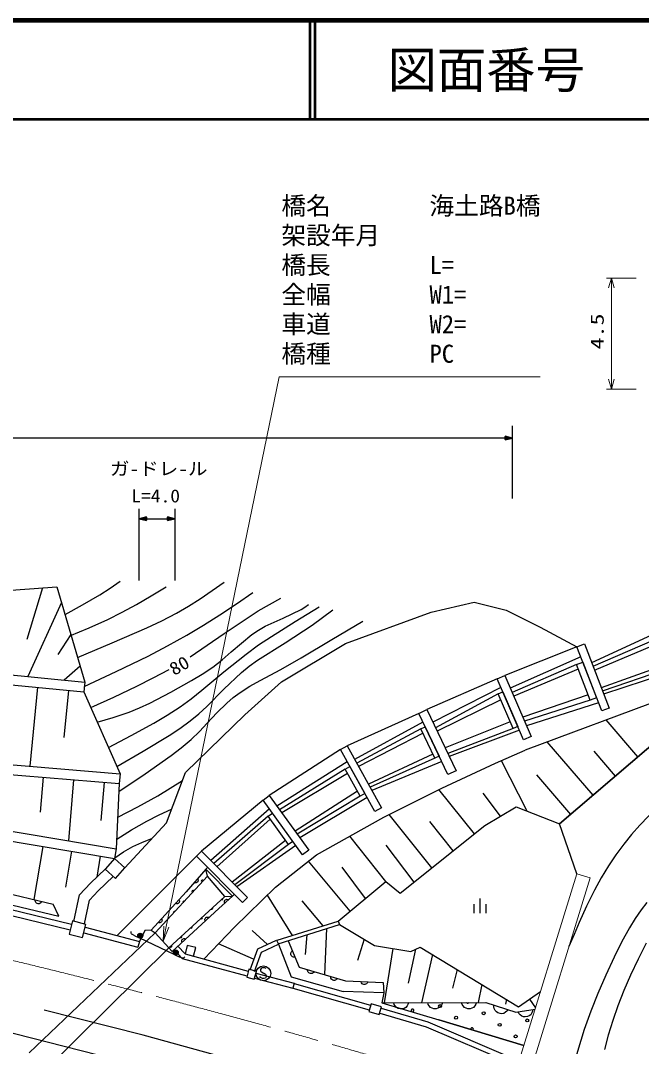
# Model space of a CAD drawing. Units: millimetres, scale not verified. Extents: x 40000 to 680000, y 20000 to 380000.
# Drawn here: x 479450 to 542346, y 276027 to 380000 of the extents above; entities that cross this region are included whole.
import ezdxf
from ezdxf.enums import TextEntityAlignment as Align

# ---------------------------------------------------------------- set-up
doc = ezdxf.new("R2010")
doc.units = ezdxf.units.MM
doc.header["$LTSCALE"] = 1000
doc.linetypes.add('CHAIN', pattern=[18.5, 12, -1.5, 3.5, -1.5])
doc.linetypes.add('USER1', pattern=[2.5, 1.875, -0.625])
for name, color, linetype, lineweight in [('M-BGD', 7, 'Continuous', 25), ('M-BMK', 2, 'CHAIN', 13), ('M-STR', 1, 'USER1', 13), ('M-STR-HTXT', 7, 'Continuous', 13), ('M-TTL', 2, 'Continuous', 140), ('M-TTL-LINE', 7, 'Continuous', 50)]:
    doc.layers.add(name, color=color, linetype=linetype, lineweight=lineweight)
doc.layers.add('M-TTL-TXT', color=7, linetype='Continuous')
doc.styles.add('ＭＳ ゴシック', font='')
doc.styles.get('ＭＳ ゴシック').set_extended_font_data('MS Gothic')

# ---------------------------------------------------------------- blocks, each defined once
blk = doc.blocks.new('BUHIN1')
at = {"color": 7, "linetype": 'Continuous', "lineweight": 25}
blk.add_lwpolyline([(-537, 6), (-560, -50), (-560, -112), (-540, -190), (-491, -295), (-426, -373), (-340, -424), (-245, -433), (-165, -400), (-116, -373), (-61, -314), (-45, -249), (-4, 222), (38, 291), (110, 358), (195, 389), (271, 395), (354, 376), (434, 285), (507, 129), (528, 56), (528, -23), (502, -101), (446, -185)], dxfattribs=at)
blk.add_circle((0, 0), 746, dxfattribs=at)
blk = doc.blocks.new('BUHIN2')
at = {"color": 7, "linetype": 'Continuous', "lineweight": 25}
blk.add_lwpolyline([(-238, 75), (-202, 124), (-159, 161), (-97, 200), (-36, 212), (26, 211), (100, 188), (150, 153), (194, 108), (224, 41), (238, -15), (238, -75)], dxfattribs=at)
blk = doc.blocks.new('BUHIN4')
at = {"color": 7, "linetype": 'Continuous', "lineweight": 25}
blk.add_lwpolyline([(231, -94), (191, -140), (145, -174), (80, -207), (18, -214), (-43, -208), (-115, -179), (-163, -140), (-202, -92), (-226, -22), (-236, 34), (-231, 94)], dxfattribs=at)
blk = doc.blocks.new('BUHIN11')
at = {"color": 7, "linetype": 'Continuous', "lineweight": 25}
blk.add_lwpolyline([(-318, 679), (-136, 698), (35, 679), (245, 619), (396, 508), (518, 370), (617, 160), (644, -22), (632, -210), (544, -412), (450, -555), (318, -679)], dxfattribs=at)
blk = doc.blocks.new('BUHIN24')
at = {"color": 7, "linetype": 'Continuous', "lineweight": 25}
for radius in [249, 220, 191, 161, 132, 97.5, 67.5, 38.8, 7.5]:
    blk.add_circle((-249, 2), radius, dxfattribs=at)
blk = doc.blocks.new('BUHIN47')
at = {"color": 7, "linetype": 'Continuous', "lineweight": 25}
for p, q in [((-680, -317), (680, 317)), ((-393, 479), (423, 859)), ((114, -609), (930, -228))]:
    blk.add_line(p, q, dxfattribs=at)
blk = doc.blocks.new('BUHIN50')
at = {"color": 7, "linetype": 'Continuous', "lineweight": 25}
for points in [[(0, 0), (147, -759), (487, -600)], [(65, -139), (416, -582), (178, -693)], [(97, -207), (379, -568), (192, -655)], [(129, -277), (341, -555), (205, -618)], [(161, -345), (304, -541), (219, -581)]]:
    blk.add_lwpolyline(points, close=True, dxfattribs=at)
for points in [[(32, -70), (453, -595), (165, -730), (33, -71)], [(250, -535), (193, -415), (267, -527), (233, -543), (193, -415)]]:
    blk.add_lwpolyline(points, dxfattribs=at)
blk = doc.blocks.new('BUHIN49')
at = {"color": 7, "linetype": 'Continuous', "lineweight": 25}
for points in [[(0, 0), (-147, 759), (-487, 600)], [(-65, 139), (-416, 582), (-178, 693)], [(-97, 207), (-379, 568), (-192, 655)], [(-129, 277), (-341, 555), (-205, 618)], [(-161, 345), (-304, 541), (-219, 581)]]:
    blk.add_lwpolyline(points, close=True, dxfattribs=at)
for points in [[(-32, 70), (-453, 595), (-165, 730), (-33, 71)], [(-250, 535), (-193, 415), (-267, 527), (-233, 543), (-193, 415)]]:
    blk.add_lwpolyline(points, dxfattribs=at)
blk = doc.blocks.new('BUHIN59')
at = {"color": 7, "linetype": 'Continuous', "lineweight": 25}
blk.add_lwpolyline([(-53, 346), (31, 330), (105, 299), (191, 245), (244, 175), (281, 98), (297, -10), (285, -95), (255, -177), (190, -256), (128, -308), (53, -346)], dxfattribs=at)
blk = doc.blocks.new('BUHIN61')
at = {"color": 7, "linetype": 'Continuous', "lineweight": 25}
blk.add_lwpolyline([(-72, 342), (12, 332), (88, 305), (177, 256), (234, 189), (275, 113), (297, 7), (290, -78), (265, -162), (204, -245), (146, -300), (72, -342)], dxfattribs=at)
blk = doc.blocks.new('open_arrow')
at = {"color": 0, "linetype": 'Continuous', "lineweight": -2}
blk.add_lwpolyline([(7.5, 1.25), (0, 0), (7.5, -1.25)], dxfattribs=at)

msp = doc.modelspace()

# ---------------------------------------------------------------- linework, layer by layer
at = {"layer": 'M-BGD'}
for p, q in [((529279, 331564), (529279, 338933)), ((529279, 337683), (230134, 337683)), ((491469, 323266), (491469, 330515)), ((495078, 330515), (495078, 323266)), ((491469, 329515), (495078, 329515)), ((456624, 320574), (483141, 322623)), ((481668, 322510), (480085, 317272)), ((483141, 322623), (485956, 312961)), ((483610, 321013), (480178, 313526)), ((521051, 320038), (525392, 321050)), ((525392, 321050), (528652, 320240)), ((528652, 320240), (532092, 318518)), ((512367, 316879), (521051, 320038)), ((532092, 318518), (535805, 316535)), ((537304, 314942), (545409, 318674)), ((484548, 317792), (483228, 315761)), ((537453, 314555), (545621, 318120)), ((537603, 314167), (545800, 317653)), ((505896, 312995), (512367, 316879)), ((535805, 316535), (528493, 313625)), ((535805, 316535), (536573, 316832)), ((538321, 310026), (535805, 316535)), ((536573, 316832), (539089, 310323)), ((454716, 316014), (485956, 312961)), ((536198, 315517), (529048, 312346)), ((538281, 312413), (546654, 315425)), ((454575, 315023), (485859, 311966)), ((485487, 314572), (483860, 313166)), ((535755, 314728), (529241, 311901)), ((535937, 314258), (529403, 311528)), ((535755, 314728), (536406, 314980)), ((537153, 311113), (535755, 314728)), ((536406, 314980), (537804, 311364)), ((538410, 312080), (546838, 314944)), ((538529, 311771), (546998, 314525)), ((485956, 312961), (485859, 311966)), ((502165, 309652), (505896, 312995)), ((527722, 313290), (520598, 310162)), ((527722, 313290), (528493, 313625)), ((530399, 307117), (527722, 313290)), ((528493, 313625), (531171, 307452)), ((481166, 312425), (480385, 304433)), ((484295, 312119), (483828, 307348)), ((485859, 311966), (489538, 303658)), ((528113, 312390), (521201, 308902)), ((527826, 311773), (528292, 311975)), ((528292, 311975), (529820, 308452)), ((547778, 312491), (530575, 306059)), ((527826, 311773), (521476, 308326)), ((528094, 311153), (521641, 307983)), ((529353, 308250), (527826, 311773)), ((536941, 311660), (530322, 309408)), ((537153, 311113), (530504, 308988)), ((534052, 298577), (548391, 310890)), ((548391, 310890), (534052, 298577)), ((537804, 311364), (537153, 311113)), ((519788, 309774), (520598, 310162)), ((520598, 310162), (523560, 303972)), ((537999, 310860), (530706, 308522)), ((539089, 310323), (538321, 310026)), ((496154, 303776), (502165, 309652)), ((519788, 309774), (512535, 306482)), ((520213, 308885), (513287, 305126)), ((522749, 303584), (519788, 309774)), ((529055, 308937), (522453, 306284)), ((541977, 305382), (538766, 309122)), ((520009, 308202), (513503, 304737)), ((520217, 307766), (513696, 304389)), ((520009, 308202), (520441, 308409)), ((521425, 305241), (520009, 308202)), ((520441, 308409), (521858, 305448)), ((529353, 308250), (522725, 305716)), ((529977, 308092), (522867, 305421)), ((529820, 308452), (529353, 308250)), ((531171, 307452), (530399, 307117)), ((537449, 301494), (532810, 306895)), ((431040, 305885), (489148, 296053)), ((511860, 306108), (504648, 301463)), ((511860, 306108), (512535, 306482)), ((515330, 299854), (511860, 306108)), ((512535, 306482), (516005, 300228)), ((527572, 304724), (530575, 306059)), ((539713, 303438), (537551, 305956)), ((430889, 304897), (488981, 295067)), ((467984, 305483), (489538, 303658)), ((512548, 304869), (505425, 300384)), ((521224, 305662), (514681, 302614)), ((521425, 305241), (514849, 302311)), ((522117, 304907), (515048, 301952)), ((521858, 305448), (521425, 305241)), ((522125, 302203), (527572, 304724)), ((530758, 299877), (528169, 304990)), ((467846, 304491), (489453, 302662)), ((489538, 303658), (489453, 302662)), ((494235, 298678), (496154, 303776)), ((512344, 304123), (505686, 300022)), ((512581, 303696), (505910, 299712)), ((512344, 304123), (512816, 304385)), ((513854, 301402), (512344, 304123)), ((512816, 304385), (514326, 301664)), ((523560, 303972), (522749, 303584)), ((481736, 303315), (481435, 299761)), ((484823, 303054), (484300, 296874)), ((487910, 302792), (487583, 298930)), ((489453, 302662), (489148, 296053)), ((535185, 299549), (531732, 303570)), ((513578, 301900), (507256, 297843)), ((514326, 301664), (513854, 301402)), ((516264, 299256), (522125, 302203)), ((525418, 297573), (521828, 302054)), ((528076, 299372), (526319, 301687)), ((504012, 301004), (497790, 295804)), ((504012, 301004), (504648, 301463)), ((508015, 295448), (504012, 301004)), ((504648, 301463), (508651, 295906)), ((513854, 301402), (507484, 297527)), ((514549, 301262), (507736, 297178)), ((504658, 300108), (498715, 294871)), ((504527, 299363), (504967, 299680)), ((516005, 300228), (515330, 299854)), ((521119, 294130), (516799, 299525)), ((526492, 298433), (529660, 300310)), ((529660, 300310), (534052, 298577)), ((490023, 294116), (494235, 298678)), ((504527, 299363), (499015, 294568)), ((504752, 299050), (499343, 294237)), ((506591, 296498), (504527, 299363)), ((509437, 295453), (516264, 299256)), ((517896, 291548), (526492, 298433)), ((523269, 295851), (520895, 298814)), ((535794, 293524), (534052, 298577)), ((506288, 296918), (500876, 292690)), ((506591, 296498), (501145, 292419)), ((507322, 296410), (501364, 292198)), ((507031, 296815), (506591, 296498)), ((516456, 292743), (512818, 297337)), ((519312, 292682), (516499, 296418)), ((481720, 296296), (480809, 290915)), ((484624, 295804), (484007, 292156)), ((487529, 295313), (487171, 293200)), ((489148, 296053), (488981, 295067)), ((497286, 295305), (489230, 287269)), ((497286, 295305), (497790, 295804)), ((501922, 290627), (497286, 295305)), ((497790, 295804), (502426, 291126)), ((505289, 292169), (509437, 295453)), ((508651, 295906), (508015, 295448)), ((488981, 295067), (488014, 294007)), ((488981, 295067), (488054, 294047)), ((490023, 294116), (488981, 295067)), ((512839, 289737), (508623, 294809)), ((486552, 292567), (488054, 294047)), ((487324, 291784), (488826, 293263)), ((488014, 294007), (489056, 293056)), ((489056, 293056), (490023, 294116)), ((493079, 287528), (498377, 293274)), ((498222, 293981), (496212, 291684)), ((498221, 294002), (498402, 294179)), ((500924, 291246), (498221, 294002)), ((498377, 293274), (498222, 293981)), ((500151, 291219), (498377, 293274)), ((514380, 291017), (512029, 294194)), ((474393, 292461), (482759, 290445)), ((485419, 291392), (486552, 292567)), ((501125, 288128), (505289, 292169)), ((511634, 288735), (516456, 292743)), ((516456, 292743), (517896, 291548)), ((474946, 291233), (483313, 289218)), ((484849, 288700), (485419, 291392)), ((486430, 290855), (487324, 291784)), ((496212, 291684), (492677, 287821)), ((494459, 286012), (500151, 291219)), ((500920, 291257), (499525, 290008)), ((500151, 291219), (500920, 291257)), ((501104, 291423), (500924, 291246)), ((502426, 291126), (501922, 290627)), ((506996, 287275), (504469, 291373)), ((476745, 290345), (484628, 288435)), ((483313, 289218), (482759, 290445)), ((485925, 288472), (486430, 290855)), ((510088, 288248), (507969, 290800)), ((476604, 289762), (484486, 287852)), ((499525, 290008), (494819, 285650)), ((484730, 288746), (484392, 287410)), ((486076, 288405), (484730, 288746)), ((485737, 287069), (486076, 288405)), ((486011, 288113), (491500, 286673)), ((498030, 284892), (501125, 288128)), ((505450, 286789), (511634, 288735)), ((505561, 286436), (511745, 288382)), ((511634, 288735), (511745, 288382)), ((511745, 288382), (515320, 286251)), ((480335, 275380), (493079, 287528)), ((484392, 287410), (485737, 287069)), ((485859, 287533), (491348, 286093)), ((491018, 287252), (491469, 287037)), ((495078, 285326), (491469, 287037)), ((491500, 286673), (492108, 287861)), ((492108, 287861), (492677, 287821)), ((492677, 287821), (493079, 287528)), ((494459, 286012), (493079, 287528)), ((504476, 286351), (502902, 287783)), ((508459, 287348), (508285, 285361)), ((510445, 287973), (510223, 283307)), ((494459, 286012), (481836, 273527)), ((491500, 286673), (491348, 286093)), ((494819, 285650), (494459, 286012)), ((495371, 286183), (496113, 285412)), ((496344, 286265), (496122, 285405)), ((497207, 286043), (496344, 286265)), ((496985, 285182), (497207, 286043)), ((503047, 284882), (499513, 286444)), ((503502, 285913), (505383, 286813)), ((503868, 285578), (505582, 286398)), ((505383, 286813), (505582, 286398)), ((505582, 286398), (506877, 283078)), ((506546, 286746), (507688, 284049)), ((514245, 286892), (513592, 284751)), ((515320, 286251), (518997, 285667)), ((517158, 285959), (516285, 280464)), ((518997, 285667), (519926, 286085)), ((519926, 286085), (529907, 280061)), ((494996, 285823), (495839, 284948)), ((495078, 285326), (495530, 285112)), ((495839, 284948), (502380, 283173)), ((496113, 285412), (502516, 283675)), ((496122, 285405), (496985, 285182)), ((502702, 283786), (503502, 285913)), ((503133, 283624), (503868, 285578)), ((519462, 285876), (518698, 282459)), ((521174, 285332), (520075, 280467)), ((502591, 283851), (502371, 283061)), ((503348, 283640), (502591, 283851)), ((507688, 284049), (512373, 282677)), ((502371, 283061), (503128, 282850)), ((503128, 282850), (503348, 283640)), ((503165, 282955), (507018, 281928)), ((503299, 283457), (507152, 282431)), ((506877, 283078), (512131, 281597)), ((523669, 283826), (523190, 281920)), ((507152, 282431), (507018, 281928)), ((507018, 281928), (514759, 279733)), ((507154, 282409), (514895, 280214)), ((512373, 282677), (516189, 282525)), ((516189, 282525), (516252, 281476)), ((526164, 282320), (525801, 280472)), ((516252, 281476), (512131, 281597)), ((516252, 281476), (516043, 280464)), ((528659, 280814), (528569, 280307)), ((529907, 280061), (532117, 281582)), ((531012, 280821), (531608, 279955)), ((491856, 277185), (481851, 279691)), ((514963, 280360), (514737, 279582)), ((516000, 280060), (514963, 280360)), ((515775, 279282), (516000, 280060)), ((515978, 279911), (520712, 278511)), ((516043, 280464), (526598, 280473)), ((516043, 280464), (521827, 278720)), ((516285, 280464), (526598, 280473)), ((526598, 280473), (529630, 279498)), ((526598, 280473), (529630, 279498)), ((529630, 279498), (531562, 279809)), ((529630, 279498), (531562, 279809)), ((514737, 279582), (515775, 279282)), ((515831, 279412), (520535, 278020)), ((530428, 276116), (521827, 278720)), ((521827, 278720), (530428, 276116)), ((475825, 278099), (487318, 275179)), ((520535, 278020), (529075, 274368)), ((520712, 278511), (529279, 274846)), ((503000, 274112), (491856, 277185))]:
    msp.add_line(p, q, dxfattribs=at)
for points in [[(483959, 319811), (485728, 320781), (487466, 321802), (488515, 322480), (489551, 323179)], [(484460, 317658), (486394, 318451), (488309, 319301), (489755, 320025), (491184, 320808), (492697, 321689), (494208, 322597)], [(485228, 315457), (488741, 316920), (492248, 318446), (493764, 319171), (495251, 319949), (496460, 320646), (497648, 321402), (498869, 322237), (500077, 323094)], [(485909, 312492), (489148, 314012), (492371, 315591), (494349, 316623), (496306, 317712), (497987, 318716), (499645, 319778), (501314, 320899), (502979, 322045)], [(496636, 315514), (500064, 317867), (503521, 320168), (504665, 320819), (505832, 321452)], [(487215, 308901), (488837, 309382), (490445, 309923), (491508, 310350), (492557, 310835), (494675, 311940), (496778, 313105), (497864, 313763), (498916, 314471), (499870, 315219), (500790, 316017), (501820, 316916), (502880, 317762), (503542, 318216), (504235, 318619), (506057, 319439), (507862, 320318), (508246, 320564), (508632, 320828)], [(488353, 306332), (490673, 307543), (492969, 308809), (494301, 309606), (495607, 310459), (496726, 311264), (497814, 312122), (500041, 313978), (502316, 315796), (503565, 316714), (504855, 317587), (507275, 319086), (509693, 320591)], [(489206, 304405), (491871, 305942), (494522, 307540), (495596, 308256), (496641, 309025), (497495, 309730), (498311, 310480), (500048, 312227), (501821, 313924), (502621, 314578), (503459, 315185), (506245, 316937), (508998, 318740), (510047, 319504), (511086, 320281)], [(489416, 301870), (492073, 303664), (494701, 305511), (495732, 306303), (496725, 307140), (497567, 307937), (498369, 308779), (499335, 309823), (500344, 310825), (501001, 311382), (501704, 311899), (502685, 312528), (503713, 313115), (505811, 314232), (507879, 315400), (510983, 317264), (514112, 319115)], [(486565, 310370), (488909, 311422), (491226, 312528), (492878, 313376), (494518, 314246)], [(551640, 306648), (550322, 305438), (548965, 304272), (546443, 302265), (543957, 300208), (543042, 299361), (542169, 298469), (541334, 297526), (540543, 296541), (539756, 295464), (539013, 294342), (538278, 293122), (537598, 291873), (536792, 290242), (536036, 288576), (535516, 287373), (535000, 286158)], [(489296, 299279), (491339, 300330), (493351, 301433), (494609, 302189), (495851, 302973)], [(489192, 297044), (490705, 297979), (492255, 298866), (493494, 299487), (494756, 300067)], [(488993, 295143), (489893, 295737), (490829, 296283), (491722, 296695), (492643, 297054), (492708, 297078), (492783, 297106)], [(497381, 293021), (497412, 292968), (497429, 292913), (497439, 292841), (497425, 292780), (497400, 292724), (497348, 292666), (497297, 292633), (497238, 292612), (497164, 292611), (497108, 292621), (497052, 292645)], [(500136, 290555), (500113, 290611), (500102, 290668), (500101, 290740), (500122, 290800), (500154, 290852), (500212, 290903), (500267, 290930), (500328, 290944), (500401, 290936), (500456, 290919), (500509, 290889)], [(542899, 290618), (542328, 289890), (541710, 288992), (541139, 288057), (540340, 286582), (539592, 285072), (538735, 283247), (537933, 281396), (537214, 279589), (536551, 277759), (535425, 274060)], [(491018, 287252), (490792, 287359), (490749, 287385), (490713, 287415), (490683, 287457), (490662, 287500), (490651, 287551), (490647, 287600), (490658, 287652), (490673, 287692)], [(542834, 286481), (542005, 284879), (541228, 283246), (540559, 281705), (539948, 280145), (539429, 278663), (538969, 277164), (538588, 275725)], [(496089, 285123), (496065, 285084), (496029, 285044), (495983, 285010), (495943, 284993), (495893, 284981), (495841, 284981), (495797, 284989), (495756, 285005), (495530, 285112)], [(507254, 285075), (507169, 285069), (507089, 285081), (506993, 285113), (506924, 285167), (506869, 285233), (506827, 285333), (506817, 285419), (506826, 285506), (506870, 285599), (506917, 285664), (506981, 285720)], [(514631, 282587), (514599, 282507), (514555, 282441), (514485, 282367), (514407, 282328), (514323, 282307), (514215, 282311), (514134, 282339), (514059, 282384), (513993, 282463), (513954, 282533), (513931, 282615)], [(528828, 279756), (528719, 279610), (528588, 279498), (528402, 279385), (528217, 279350), (528034, 279354), (527812, 279425), (527660, 279529), (527531, 279665), (527442, 279867), (527401, 280034), (527400, 280215)], [(531337, 279772), (531305, 279593), (531239, 279434), (531125, 279248), (530976, 279133), (530810, 279054), (530581, 279017), (530398, 279041), (530221, 279103), (530051, 279243), (529939, 279373), (529856, 279535)]]:
    msp.add_lwpolyline(points, dxfattribs=at)
for centre in [(521949, 280117), (523569, 278945), (526362, 279393), (530775, 278670), (527983, 278221), (529603, 277049)]:
    msp.add_circle(centre, 149, dxfattribs=at)
for centre, radius, start, end in [((497848, 292796), 99.5, 7.22436, 267.4307), ((496916, 291732), 99.5, 31.44729, 243.20777), ((495985, 290667), 99.5, 52.88884, 221.76622), ((499854, 290996), 99.5, 242.47022, 22.44793), ((495054, 289603), 99.5, 75.19638, 199.45868), ((497779, 289074), 99.5, 232.30775, 32.61041), ((498816, 290035), 99.5, 237.32895, 27.5892), ((494123, 288538), 99.5, 104.25576, 170.39929), ((496741, 288113), 99.5, 227.36203, 37.55613), ((495704, 287152), 99.5, 222.45277, 42.46538), ((494666, 286191), 99.5, 217.54347, 47.37468), ((519156, 279669), 149, 298.76502, 206.27303), ((524741, 280566), 149, 219.19831, 320.89169), ((525190, 277773), 149, 315.86611, 190.45604)]:
    msp.add_arc(centre, radius, start, end, dxfattribs=at)
at = {"layer": 'M-BMK'}
msp.add_arc((291253, -492997), 800000, 70.54585, 77.63579, dxfattribs=at)
at = {"layer": 'M-STR', "linetype": 'Continuous'}
for p, q in [((535794, 293524), (525000, 258465)), ((537143, 293111), (535794, 293524)), ((537143, 293111), (526348, 258050))]:
    msp.add_line(p, q, dxfattribs=at)
at = {"layer": 'M-STR-HTXT'}
for p, q in [((538819, 353903), (541794, 353903)), ((539294, 353903), (539294, 342653)), ((541794, 342653), (538819, 342653))]:
    msp.add_line(p, q, dxfattribs=at)
for points in [[(539006, 352903), (539294, 353903), (539579, 352903)], [(493910, 286694), (505647, 343893), (532101, 343893)], [(539581, 343653), (539294, 342653), (539009, 343653)]]:
    msp.add_lwpolyline(points, dxfattribs=at)
at = {"layer": 'M-TTL'}
msp.add_line((680000, 380000), (40000, 380000), dxfattribs=at)
at = {"layer": 'M-TTL-LINE'}
for p, q in [((508747, 380000), (508747, 370000)), ((509247, 380000), (509247, 370000)), ((40000, 370000), (680000, 370000))]:
    msp.add_line(p, q, dxfattribs=at)

# ---------------------------------------------------------------- block references
at = {"layer": 'M-BGD', "rotation": 245.00001}
for name, p in [('BUHIN50', (529279, 337683)), ('BUHIN49', (491469, 329515)), ('BUHIN50', (495078, 329515)), ('BUHIN47', (525977, 290286)), ('BUHIN61', (481264, 290792)), ('BUHIN2', (495328, 290718)), ('BUHIN4', (498348, 288918)), ('BUHIN2', (493561, 288787)), ('BUHIN24', (491469, 287037)), ('BUHIN4', (495995, 286739)), ('BUHIN24', (495078, 285326)), ('BUHIN1', (504056, 283439)), ('BUHIN59', (508859, 283706)), ('BUHIN59', (511202, 283020)), ('BUHIN11', (518004, 280466)), ('BUHIN11', (521442, 280469)), ('BUHIN11', (524880, 280471))]:
    msp.add_blockref(name, p, dxfattribs=at)
at = {"layer": 'M-STR-HTXT', "xscale": 200, "yscale": 200, "rotation": 78.4}
msp.add_blockref('open_arrow', (493910, 286694), dxfattribs=at)

# ---------------------------------------------------------------- texts
at = {"layer": 'M-BGD', "style": 'ＭＳ ゴシック', "width": 1.1}
for s, p in [('ガ-ドレ-ル', (488499, 333526)), ('L=4.0', (490668, 330766))]:
    msp.add_text(s, height=1320, dxfattribs=at).set_placement(p, align=Align.BOTTOM_LEFT)
msp.add_text('80', height=1320, rotation=29.6, dxfattribs=at).set_placement((495195, 313228), align=Align.BOTTOM_LEFT)
at = {"layer": 'M-STR-HTXT', "style": 'ＭＳ ゴシック'}
for s, p in [('橋名\u3000\u3000\u3000\u3000海土路B橋', (505872, 359765)), ('架設年月\u3000\u3000', (505872, 356765)), ('橋長\u3000\u3000\u3000\u3000L=', (505872, 353765)), ('全幅\u3000\u3000\u3000\u3000W1=', (505872, 350765)), ('車道\u3000\u3000\u3000\u3000W2=', (505872, 347765)), ('橋種\u3000\u3000\u3000\u3000PC', (505872, 344765))]:
    msp.add_text(s, height=1833, dxfattribs=at).set_placement(p, align=Align.BOTTOM_LEFT)
at = {"layer": 'M-STR-HTXT', "style": 'ＭＳ ゴシック', "width": 1.35}
msp.add_text('4.5', height=1320, rotation=90, dxfattribs=at).set_placement((538920, 346670), align=Align.BOTTOM_LEFT)
at = {"layer": 'M-TTL-TXT', "style": 'ＭＳ ゴシック'}
msp.add_text('図面番号', height=3666, dxfattribs=at).set_placement((526622, 375000), align=Align.MIDDLE_CENTER)

doc.saveas('drawing.dxf')
